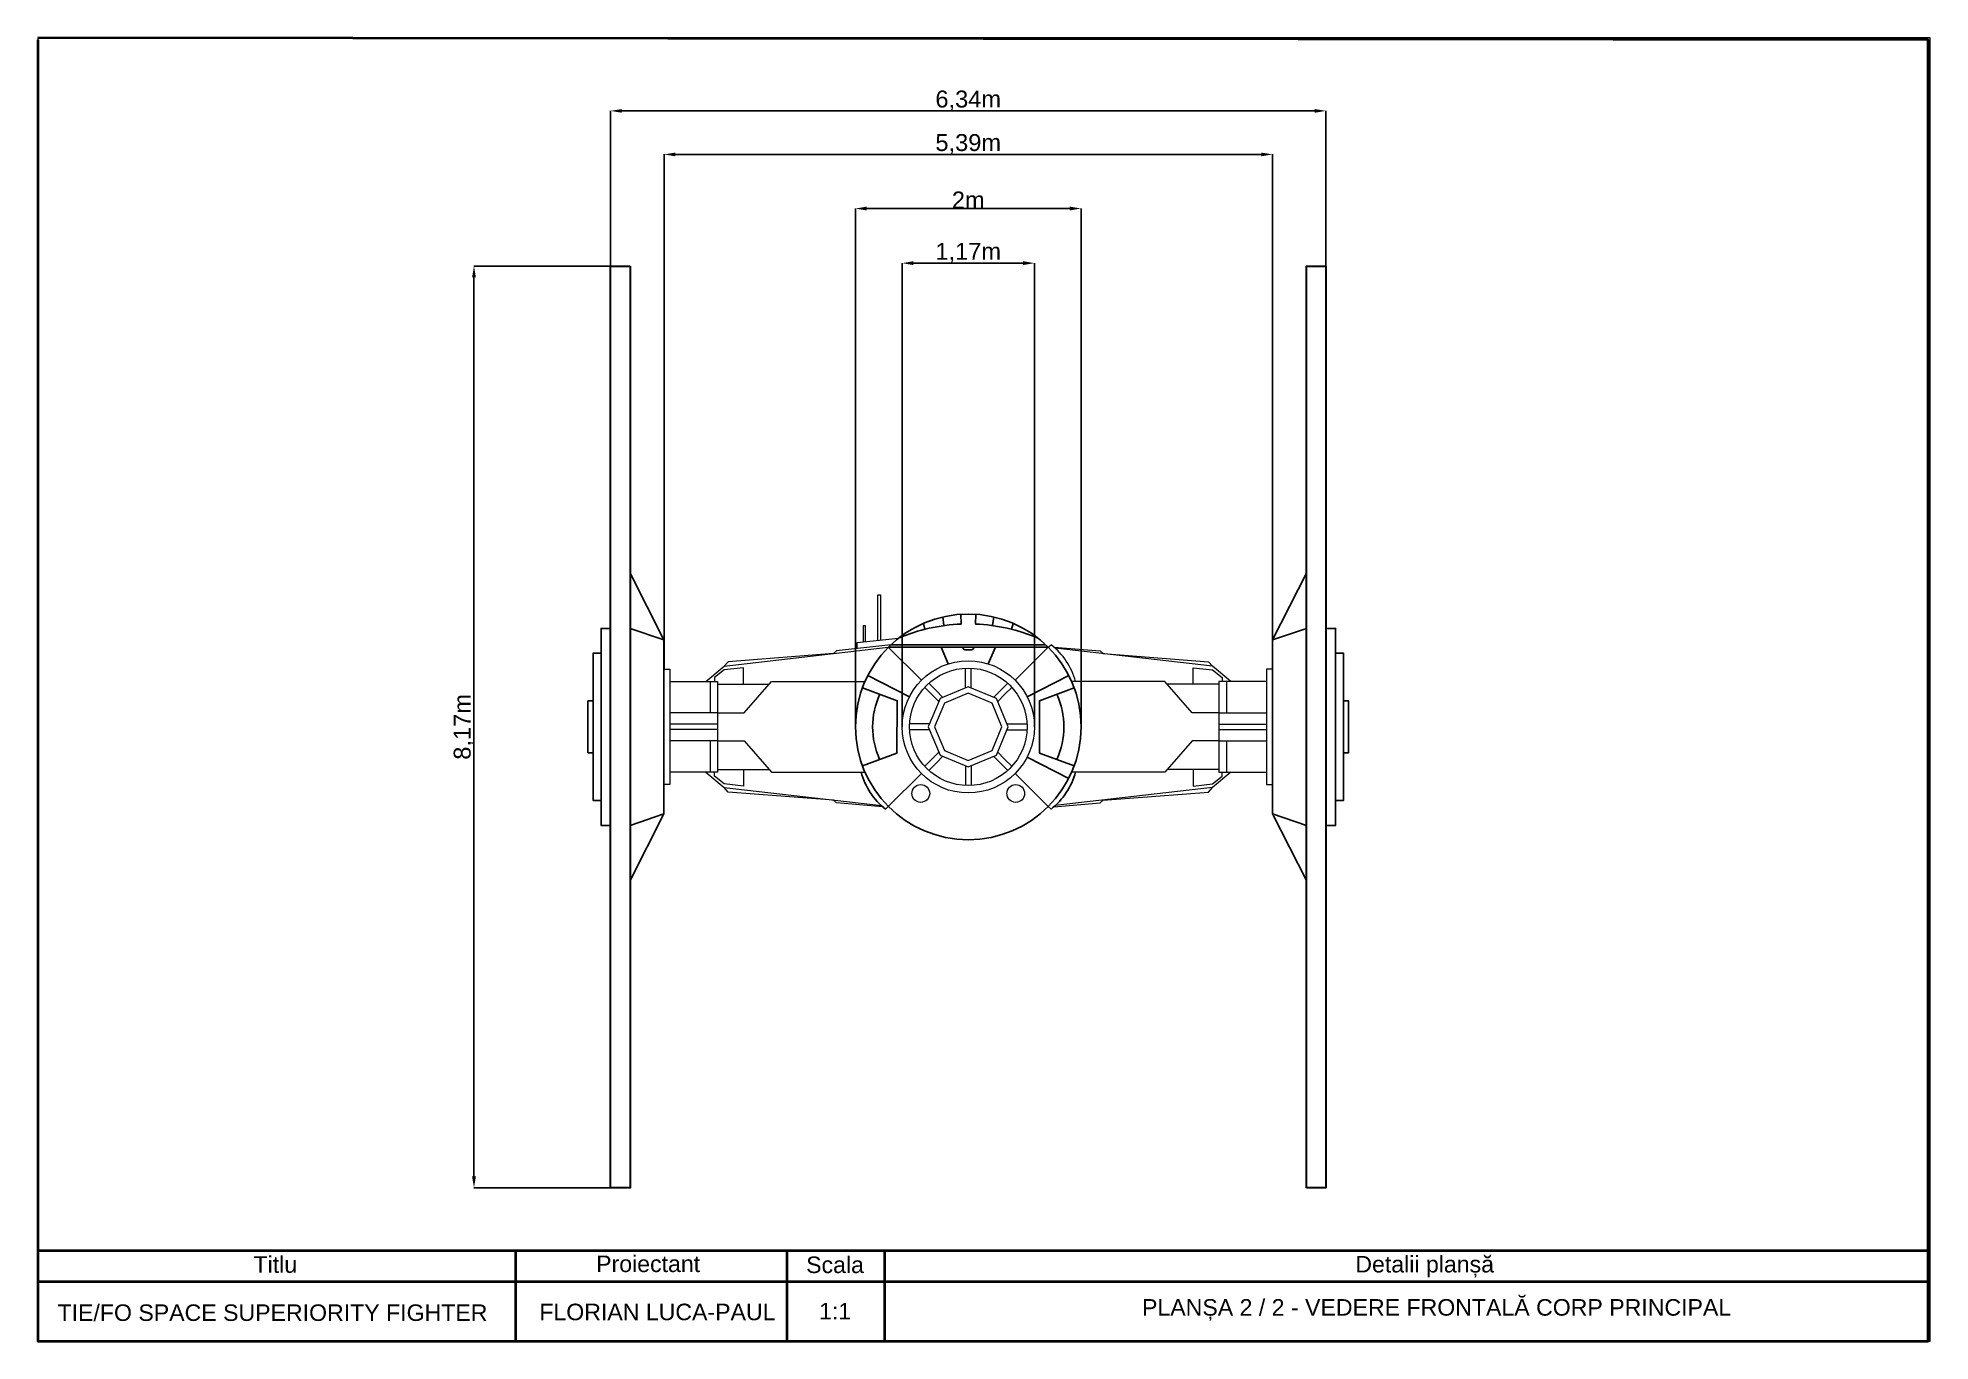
# Paper-space layout 'Planșă Tehnică' of a CAD drawing. Header units: millimetres. Extents: x 5 to 291, y 7 to 204.
# The model-space entities are those that its viewports show. They can reach past a viewport. Long polylines and large blocks are cut down to what shows.
import ezdxf

# ---------------------------------------------------------------- set-up
doc = ezdxf.new("R2010")
doc.units = ezdxf.units.MM
doc.layers.get('0').update_dxf_attribs({"color": 255, "lineweight": 20})
for name, color, linetype, lineweight in [('Layer1', 250, 'Continuous', 30), ('Layer2', 250, 'Continuous', 25), ('Layer3', 250, 'Continuous', 20), ('Layer4', 1, 'Continuous', 15), ('Layer5', 255, 'Continuous', 15), ('VP', 6, 'Continuous', 40)]:
    doc.layers.add(name, color=color, linetype=linetype, lineweight=lineweight)
doc.styles.get("Standard").update_dxf_attribs({"font": 'arial.ttf'})
doc.dimstyles.new('ISO-25', dxfattribs={"dimtxt": 150, "dimasz": 100, "dimexe": 1.25, "dimexo": 0.625, "dimtad": 1, "dimlfac": 0.001, "dimtxsty": 'Standard', "dimcen": 2.5, "dimclrd": 5, "dimclre": 5, "dimclrt": 5, "dimadec": 0, "dimazin": 0, "dimtfac": 1, "dimtmove": 0, "dimatfit": 3, "dimfxl": 1, "dimtfillclr": 2, "dimarcsym": 0})

# ---------------------------------------------------------------- blocks, each defined once
blk = doc.blocks.new('Model_Cartus_A4')
at = {"layer": 'VP'}
for p, q in [((5.04, 20.53), (290.82, 20.53)), ((77.23, 20.53), (77.23, 6.8)), ((118.28, 20.53), (118.28, 6.8)), ((133.11, 6.8), (133.11, 20.53)), ((5.04, 15.83), (291.12, 15.83))]:
    blk.add_line(p, q, dxfattribs=at)
blk.add_lwpolyline([(5.04, 203.6), (5.04, 6.8), (290.82, 6.8), (290.82, 203.6), (5.04, 203.9)], dxfattribs=at)
blk = doc.blocks.new('*D1')
at = {"color": 5, "lineweight": -2, "transparency": 16777216}
for p, q in [((11221, 14608), (11221, 15984)), ((11321, 15983), (17461, 15983)), ((17561, 14608), (17561, 15984))]:
    blk.add_line(p, q, dxfattribs=at)
at = {"color": 5, "transparency": 16777216}
for points in [[(11321, 15999), (11321, 15966), (11221, 15983)], [(17461, 15999), (17461, 15966), (17561, 15983)]]:
    blk.add_solid(points, dxfattribs=at)
at = {"layer": 'Defpoints', "color": 0, "transparency": 16777216}
for p in [(17561, 15983), (11221, 14607), (17561, 14607)]:
    blk.add_point(p, dxfattribs=at)
at = {"color": 5, "transparency": 16777216, "insert": (14391, 16074), "char_height": 150, "attachment_point": 5}
blk.add_mtext('6,34m', dxfattribs=at)
blk = doc.blocks.new('*D2')
at = {"color": 5, "lineweight": -2, "transparency": 16777216}
for p, q in [((13391, 10523), (13391, 15118)), ((13491, 15117), (15291, 15117)), ((15391, 10523), (15391, 15118))]:
    blk.add_line(p, q, dxfattribs=at)
at = {"color": 5, "transparency": 16777216}
for points in [[(13491, 15134), (13491, 15100), (13391, 15117)], [(15291, 15134), (15291, 15100), (15391, 15117)]]:
    blk.add_solid(points, dxfattribs=at)
at = {"layer": 'Defpoints', "color": 0, "transparency": 16777216}
for p in [(15391, 15117), (13391, 10522), (15391, 10522)]:
    blk.add_point(p, dxfattribs=at)
at = {"color": 5, "transparency": 16777216, "insert": (14391, 15193), "char_height": 150, "attachment_point": 5}
blk.add_mtext('2m', dxfattribs=at)
blk = doc.blocks.new('*D3')
at = {"color": 5, "lineweight": -2, "transparency": 16777216}
for p, q in [((11695, 11035), (11695, 15598)), ((11795, 15597), (16988, 15597)), ((17088, 11035), (17088, 15598))]:
    blk.add_line(p, q, dxfattribs=at)
at = {"color": 5, "transparency": 16777216}
for points in [[(11795, 15613), (11795, 15580), (11695, 15597)], [(16988, 15613), (16988, 15580), (17088, 15597)]]:
    blk.add_solid(points, dxfattribs=at)
at = {"layer": 'Defpoints', "color": 0, "transparency": 16777216}
for p in [(17088, 15597), (11695, 11034), (17088, 11034)]:
    blk.add_point(p, dxfattribs=at)
at = {"color": 5, "transparency": 16777216, "insert": (14391, 15688), "char_height": 150, "attachment_point": 5}
blk.add_mtext('5,39m', dxfattribs=at)
blk = doc.blocks.new('*D4')
at = {"color": 5, "lineweight": -2, "transparency": 16777216}
for p, q in [((11221, 14607), (10010, 14607)), ((10011, 14507), (10011, 6537)), ((11221, 6437), (10010, 6437))]:
    blk.add_line(p, q, dxfattribs=at)
at = {"color": 5, "transparency": 16777216}
for points in [[(9994, 14507), (10028, 14507), (10011, 14607)], [(9994, 6537), (10028, 6537), (10011, 6437)]]:
    blk.add_solid(points, dxfattribs=at)
at = {"layer": 'Defpoints', "color": 0, "transparency": 16777216}
for p in [(11221, 14607), (10011, 6437), (11221, 6437)]:
    blk.add_point(p, dxfattribs=at)
at = {"color": 5, "transparency": 16777216, "insert": (9920, 10522), "char_height": 150, "attachment_point": 5, "rotation": 90}
blk.add_mtext('8,17m', dxfattribs=at)
blk = doc.blocks.new('*D5')
at = {"color": 5, "lineweight": -2, "transparency": 16777216}
for p, q in [((13805, 10523), (13805, 14634)), ((13905, 14633), (14877, 14633)), ((14977, 10523), (14977, 14634))]:
    blk.add_line(p, q, dxfattribs=at)
at = {"color": 5, "transparency": 16777216}
for points in [[(13905, 14650), (13905, 14616), (13805, 14633)], [(14877, 14650), (14877, 14616), (14977, 14633)]]:
    blk.add_solid(points, dxfattribs=at)
at = {"layer": 'Defpoints', "color": 0, "transparency": 16777216}
for p in [(14977, 14633), (13805, 10522), (14977, 10522)]:
    blk.add_point(p, dxfattribs=at)
at = {"color": 5, "transparency": 16777216, "insert": (14391, 14724), "char_height": 150, "attachment_point": 5}
blk.add_mtext('1,17m', dxfattribs=at)

msp = doc.modelspace()

# ---------------------------------------------------------------- linework, layer by layer
at = {"layer": 'Layer1'}
for points in [[(11394.579, 14607.187), (11394.579, 6437.187), (11221.374, 6437.187), (11221.374, 14607.187)], [(17388.169, 6437.187), (17388.169, 14607.187), (17561.374, 14607.187), (17561.374, 6437.187)]]:
    msp.add_lwpolyline(points, close=True, dxfattribs=at)
at = {"layer": 'Layer2'}
for p, q in [((11694.579, 11292.433), (11394.579, 11883.703)), ((17088.169, 11292.433), (17388.169, 11883.703)), ((13994.027, 11439.856), (14007.25, 11387.116)), ((14165.172, 11496.268), (14175.719, 11419.745)), ((14324.361, 11519.939), (14327.85, 11433.258)), ((14458.388, 11519.939), (14454.899, 11433.258)), ((14617.576, 11496.268), (14607.03, 11419.745)), ((14788.721, 11439.856), (14775.498, 11387.116)), ((13706.02, 11250.397), (15076.729, 11250.397)), ((13682.407, 11227.429), (13975.892, 10935.486)), ((15100.342, 11227.429), (13682.407, 11227.429)), ((14213.943, 11080.72), (14151.033, 11227.429)), ((14568.806, 11080.72), (14631.715, 11227.429)), ((15100.342, 11227.429), (14806.856, 10935.486)), ((13501.595, 10978.579), (13869.93, 10789.65)), ((15281.153, 10978.579), (14912.819, 10789.65)), ((15281.147, 10065.783), (14912.815, 10254.717)), ((13682.407, 9816.946), (13975.892, 10108.889)), ((15100.342, 9816.946), (14806.856, 10108.889)), ((11694.579, 9751.941), (11394.579, 9160.671)), ((13682.407, 9816.946), (13657.311, 9793.978)), ((15100.342, 9816.946), (15125.438, 9793.978)), ((17088.169, 9751.941), (17388.169, 9160.671))]:
    msp.add_line(p, q, dxfattribs=at)
for points in [[(11221.374, 11395.16), (11136.75, 11395.16), (11136.75, 9649.215), (11221.374, 9649.215)], [(11394.579, 11395.16), (11694.579, 11292.433), (11694.579, 9751.941), (11394.579, 9649.215)], [(17388.169, 11395.16), (17088.169, 11292.433), (17088.169, 9751.941), (17388.169, 9649.215)], [(17561.374, 11395.16), (17645.999, 11395.16), (17645.999, 9649.215), (17561.374, 9649.215)], [(11136.75, 11174.157), (11066.137, 11174.157), (11066.137, 9870.218), (11136.75, 9870.218)], [(14336.735, 11227.429), (14357.606, 11206.35), (14391.374, 11206.35), (14425.143, 11206.35), (14446.014, 11227.429)], [(17645.999, 11174.157), (17716.612, 11174.157), (17716.612, 9870.218), (17645.999, 9870.218)], [(11066.137, 10751.94), (11021.111, 10751.94), (11021.111, 10292.434), (11066.137, 10292.434)], [(13453.038, 10867.912), (13761.596, 10754.226), (13759.084, 10289.213), (13453.043, 10176.449)], [(15329.71, 10867.912), (15021.153, 10754.226), (15023.664, 10289.213), (15329.705, 10176.449)], [(17716.612, 10751.94), (17761.637, 10751.94), (17761.637, 10292.434), (17716.612, 10292.434)]]:
    msp.add_lwpolyline(points, dxfattribs=at)
msp.add_circle((14391.374, 10522.187), 1000, dxfattribs=at)
for centre, radius, start, end in [((14391.374, 9855.043), 1579.493, 92.3049592, 113.0058382), ((14391.374, 9855.043), 1579.493, 66.9941618, 87.6950408), ((14237.502, 10520.583), 693.913, 155.2524792, 204.4991547), ((14545.247, 10520.583), 693.913, 335.5008453, 24.7475208), ((14032.286, 10276.286), 610.923, 194.7633098, 232.136417), ((14750.463, 10276.286), 610.923, 307.863583, 345.2366902)]:
    msp.add_arc(centre, radius, start, end, dxfattribs=at)
at = {"layer": 'Layer3'}
for p, q in [((15100.342, 11227.429), (15125.438, 11250.397)), ((12102.62, 10923.754), (12102.617, 10647.117)), ((16680.129, 10923.754), (16680.132, 10647.117)), ((12169.523, 10899.365), (12627.397, 10899.365)), ((16613.226, 10899.365), (16155.352, 10899.365)), ((12169.519, 10545.083), (11747.371, 10545.092)), ((12169.519, 10499.291), (11747.371, 10499.291)), ((12102.614, 10397.258), (12102.611, 10120.621)), ((16613.229, 10545.083), (17035.377, 10545.092)), ((16613.23, 10499.291), (17035.378, 10499.291)), ((16680.134, 10397.258), (16680.137, 10120.621)), ((12169.546, 10145.035), (12627.419, 10145.062)), ((16613.203, 10145.035), (16155.329, 10145.062))]:
    msp.add_line(p, q, dxfattribs=at)
for points in [[(13589.79, 11289.143), (13589.79, 11692.181), (13614.62, 11692.181), (13614.872, 11291.833)], [(13464.131, 11275.663), (13464.131, 11421.454), (13476.733, 11421.454), (13476.659, 11277.006)], [(13706.02, 11250.397), (13222.176, 11194.936), (13196.425, 11171.161)], [(13405.51, 11215.951), (13405.51, 11269.374), (13774.069, 11308.911)], [(12064.629, 10923.754), (12228.108, 11059.049), (13682.407, 11227.429)], [(13196.425, 11171.161), (12263.897, 11099.981), (12228.108, 11059.049)], [(15150.603, 11229.733), (15560.573, 11194.936), (15586.323, 11171.161)], [(16718.12, 10923.754), (16554.641, 11059.049), (15161.134, 11220.39)], [(15586.323, 11171.161), (16518.851, 11099.981), (16554.641, 11059.049)], [(11694.579, 11034.301), (11747.371, 11034.301), (11747.371, 10522.187), (11747.371, 10010.074), (11694.579, 10010.074)], [(11747.371, 10923.75), (12169.523, 10923.755), (12169.515, 10120.62), (11747.371, 10120.625)], [(12398.46, 10899.365), (12398.46, 11046.456), (12228.108, 11027.319), (12142.833, 10958.665), (12142.833, 10923.754)], [(12169.52, 10647.117), (12406.468, 10647.117), (12648.762, 10923.76), (13475.551, 10923.768)], [(16613.228, 10647.117), (16376.281, 10647.117), (16133.987, 10923.76), (15307.198, 10923.768)], [(16384.289, 10899.365), (16384.289, 11046.456), (16554.641, 11027.319), (16639.915, 10958.665), (16639.915, 10923.754)], [(17035.378, 10923.75), (16613.225, 10923.755), (16613.234, 10120.62), (17035.378, 10120.625)], [(17088.169, 11034.301), (17035.378, 11034.301), (17035.378, 10522.187), (17035.378, 10010.074), (17088.169, 10010.074)], [(12169.52, 10647.117), (12114.528, 10647.117), (11747.371, 10647.117)], [(16613.228, 10647.117), (16668.22, 10647.117), (17035.378, 10647.117)], [(12169.518, 10397.258), (12114.526, 10397.258), (11747.371, 10397.258)], [(12169.518, 10397.258), (12406.466, 10397.253), (12648.745, 10120.615), (13475.551, 10120.607)], [(16613.231, 10397.258), (16376.283, 10397.253), (16134.004, 10120.615), (15307.198, 10120.607)], [(16613.231, 10397.258), (16668.223, 10397.258), (17035.378, 10397.258)], [(12064.639, 10120.562), (12228.121, 9985.271), (13621.632, 9823.965)], [(12398.469, 10144.959), (12398.473, 9997.868), (12228.12, 10017.002), (12142.844, 10085.653), (12142.843, 10120.564)], [(16718.11, 10120.562), (16554.627, 9985.271), (15161.117, 9823.965)], [(16384.279, 10144.959), (16384.276, 9997.868), (16554.628, 10017.002), (16639.904, 10085.653), (16639.905, 10120.564)], [(13196.442, 9873.183), (12263.912, 9944.34), (12228.121, 9985.271)], [(15586.307, 9873.183), (16518.837, 9944.34), (16554.627, 9985.271)], [(13632.164, 9814.623), (13222.193, 9849.409), (13196.442, 9873.183)], [(15150.585, 9814.623), (15560.556, 9849.409), (15586.307, 9873.183)]]:
    msp.add_lwpolyline(points, dxfattribs=at)
msp.add_arc((14750.463, 10768.089), 610.923, 14.7633098, 52.136417, dxfattribs=at)
at = {"layer": 'Layer4'}
for centre in [(13970.496, 9931.8), (14812.253, 9931.8)]:
    msp.add_circle(centre, 78.755, dxfattribs=at)
at = {"layer": 'Layer5'}
for points in [[(14166.749, 10783.354), (14105.581, 10844.521), (14041.743, 10908.36)], [(14365.536, 10865.694), (14365.536, 10952.198), (14365.536, 11042.48)], [(14417.213, 10865.694), (14417.213, 10952.198), (14417.213, 11042.48)], [(14616, 10783.354), (14677.167, 10844.521), (14741.006, 10908.36)], [(14130.208, 10746.813), (14069.04, 10807.98), (14005.202, 10871.819)], [(14652.541, 10746.813), (14713.708, 10807.98), (14777.547, 10871.819)], [(14047.868, 10548.026), (13961.364, 10548.026), (13871.082, 10548.026)], [(14047.868, 10496.349), (13961.364, 10496.349), (13871.082, 10496.349)], [(14734.881, 10548.026), (14821.385, 10548.026), (14911.667, 10548.026)], [(14734.881, 10496.349), (14821.385, 10496.349), (14911.667, 10496.349)], [(14130.208, 10297.562), (14069.04, 10236.394), (14005.202, 10172.556)], [(14166.749, 10261.021), (14105.581, 10199.853), (14041.743, 10136.015)], [(14616, 10261.021), (14677.167, 10199.853), (14741.006, 10136.015)], [(14652.541, 10297.562), (14713.708, 10236.394), (14777.547, 10172.556)], [(14365.536, 10178.681), (14365.536, 10092.177), (14365.536, 10001.895)], [(14417.213, 10178.681), (14417.213, 10092.177), (14417.213, 10001.895)]]:
    msp.add_lwpolyline(points, dxfattribs=at)
for points in [[(14391.374, 10167.978), (14641.838, 10271.724), (14745.584, 10522.187), (14641.838, 10772.651), (14391.374, 10876.397), (14140.911, 10772.651), (14037.165, 10522.187), (14140.911, 10271.724)], [(14391.374, 10223.913), (14602.286, 10311.275), (14689.649, 10522.187), (14602.286, 10733.099), (14391.374, 10820.462), (14180.462, 10733.099), (14093.1, 10522.187), (14180.462, 10311.275)]]:
    msp.add_lwpolyline(points, close=True, dxfattribs=at)
for radius in [586.038, 520.934]:
    msp.add_circle((14391.374, 10522.187), radius, dxfattribs=at)

# ---------------------------------------------------------------- dimensions: what is measured, and where the dimension line sits
for base, p1, p2, picture, middle in [((17561.374, 15982.743), (11221.374, 14607.187), (17561.374, 14607.187), '*D1', (14391.374, 16073.512)), ((17088.169, 15596.76), (11694.579, 11034.301), (17088.169, 11034.301), '*D3', (14391.374, 15687.529)), ((14977.412, 14633.083), (13805.336, 10522.187), (14977.412, 10522.187), '*D5', (14391.374, 14723.851))]:
    dim = msp.add_linear_dim(base=base, p1=p1, p2=p2, dimstyle='ISO-25', override={"dimpost": 'm'})
    dim.commit()
    dim.dimension.update_dxf_attribs({"geometry": picture, "text_midpoint": middle})
dim = msp.add_linear_dim(base=(15391.374, 15117.113), p1=(13391.374, 10522.187), p2=(15391.374, 10522.187), dimstyle='ISO-25', override={"dimpost": 'm'})
dim.commit()
dim.dimension.update_dxf_attribs({"geometry": '*D2', "text_midpoint": (14391.374, 15117.113), "dimtype": 160})
dim = msp.add_linear_dim(base=(10011.11, 6437.187), p1=(11221.374, 14607.187), p2=(11221.374, 6437.187), angle=90, dimstyle='ISO-25', override={"dimpost": 'm'})
dim.commit()
dim.dimension.update_dxf_attribs({"geometry": '*D4', "text_midpoint": (9920.341, 10522.187)})

psp = doc.layouts.new('Planșă Tehnică')

# ---------------------------------------------------------------- block references
at = {"layer": 'VP'}
psp.add_blockref('Model_Cartus_A4', (0, 0), dxfattribs=at)

# ---------------------------------------------------------------- texts
at = {"layer": 'VP', "char_height": 2.5, "attachment_point": 1}
for s, width, heights, insert in [('{\\fArial|b0|i0|c238|p34;\\C5;Titlu}', 5.7487, [0], (37.64, 19.64)), ('{\\fArial|b0|i0|c238|p34;\\C5;Proiectant}', 5.7487, [0], (89.44, 19.75)), ('{\\fArial|b0|i0|c238|p34;\\C5;Scala}', 5.7487, [0], (121.19, 19.6)), ('{\\fArial|b0|i0|c238|p34;\\C5;Detalii plan\\fArial|b0|i0|c0|p34;ș\\fArial|b0|i0|c238|p34;ă}', 31.1542, [0], (204.22, 19.69)), ('{\\fArial|b0|i0|c238|p34;\\C5;TIE/FO SPACE SUPERIORITY FIGHTER}', 86.0641, [2.54], (8.01, 12.36)), ('{\\fArial|b0|i0|c238|p34;\\C5;FLORIAN LUCA-PAUL}', 35.7462, [2.54], (80.85, 12.47)), ('\\pt5;{\\fArial|b0|i0|c238|p34;\\C5;1:1}', 6.0392, [2.54], (123.14, 12.59)), ('\\A1;{\\fArial|b0|i0|c238|p34;\\C5;PLAN\\fArial|b0|i0|c0|p34;Ș\\fArial|b0|i0|c238|p34;A 2 / 2 - VEDERE FRONTALĂ CORP PRINCIPAL}', 110.7949, [2.54], (171.97, 13.16))]:
    psp.add_mtext_dynamic_manual_height_columns(s, width=width, gutter_width=12.5, heights=heights, dxfattribs=dict(at, insert=insert))

# ---------------------------------------------------------------- viewports
at = {"layer": '0', "view_target_point": (14642.967, 10787.252)}
psp.add_viewport(center=(148.08, 105.35), size=(286.09, 197.1031), view_center_point=(-112.215, 66.031), view_height=11553.64765, dxfattribs=at)

doc.saveas('drawing.dxf')
